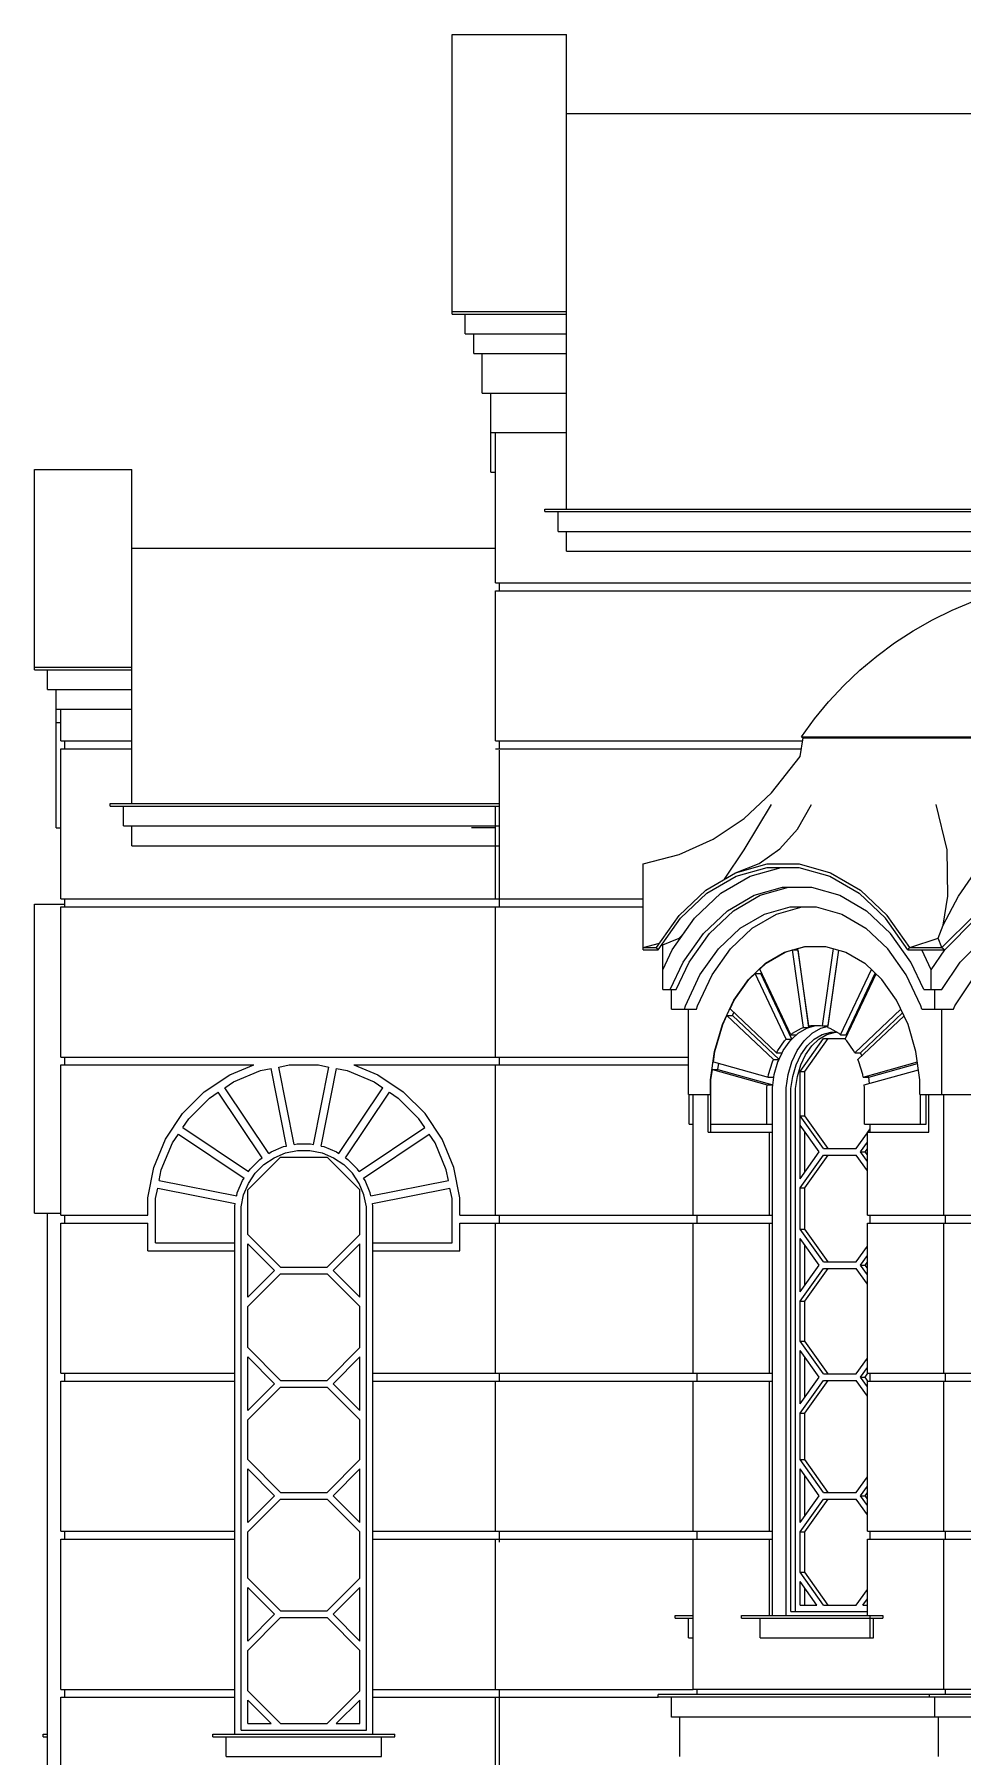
# Model space of a CAD drawing. Header units: millimetres. Extents: x -4890 to 184123, y 36 to 148549.
# Drawn here: x 74060 to 81105, y 115669 to 128741 of the extents above; entities that cross this region are included whole.
import ezdxf

# ---------------------------------------------------------------- set-up
doc = ezdxf.new("R2010")
doc.units = ezdxf.units.MM
doc.layers.add('Wall_Satelit', color=253, linetype='Continuous', lineweight=5)

msp = doc.modelspace()

# ---------------------------------------------------------------- linework, layer by layer
at = {"layer": 'Wall_Satelit'}
for p, q in [((77229.7, 126639), (77229.7, 128741.4)), ((77229.7, 128741.4), (78099.7, 128741.4)), ((78099.7, 126639), (78099.7, 128741.4)), ((78099.7, 128141.4), (83489.7, 128141.4)), ((77229.7, 126619), (77229.7, 126639)), ((77229.7, 126639), (78099.7, 126639)), ((77229.7, 126619), (78099.7, 126619)), ((77329.7, 126469), (77329.7, 126619)), ((78099.7, 126619), (78099.7, 126639)), ((78099.7, 126469), (78099.7, 126619)), ((77329.7, 126469), (78099.7, 126469)), ((77394.7, 126319), (77394.7, 126469)), ((78099.7, 126319), (78099.7, 126469)), ((77394.7, 126319), (78099.7, 126319)), ((77459.7, 126019), (77459.7, 126319)), ((78099.7, 126019), (78099.7, 126319)), ((77459.7, 126019), (78099.7, 126019)), ((77524.7, 125719), (77524.7, 126019)), ((78099.7, 125719), (78099.7, 126019)), ((77524.7, 125699.3), (77524.7, 125719)), ((77524.7, 125699.3), (77524.7, 125719)), ((77524.7, 125719), (78099.7, 125719)), ((77524.7, 125689.4), (77524.7, 125699.3)), ((77524.7, 125631.5), (77524.7, 125689.4)), ((77524.7, 125576.9), (77524.7, 125631.5)), ((77559.7, 124579), (77559.7, 125719)), ((78099.7, 125139), (78099.7, 125719)), ((77524.7, 125527.7), (77524.7, 125576.9)), ((77524.7, 125486), (77524.7, 125527.7)), ((74059.7, 125327.7), (74059.7, 125439)), ((74059.7, 125439), (74799.7, 125439)), ((74799.7, 125327.7), (74799.7, 125439)), ((77524.7, 125453.1), (77524.7, 125486)), ((77524.7, 125430.5), (77524.7, 125453.1)), ((77524.7, 125419), (77524.7, 125430.5)), ((77524.7, 125419), (77559.7, 125419)), ((74059.7, 125109.3), (74059.7, 125327.7)), ((74799.7, 125109.3), (74799.7, 125327.7)), ((74059.7, 124792.2), (74059.7, 125109.3)), ((74799.7, 124792.2), (74799.7, 125109.3)), ((77934.7, 125119), (77934.7, 125139)), ((77934.7, 125139), (82115.7, 125139)), ((77934.7, 125119), (82111.7, 125119)), ((78034.7, 124969), (78034.7, 125119)), ((78034.7, 124969), (82149.3, 124969)), ((78099.7, 124819), (78099.7, 124969)), ((74059.7, 124388.7), (74059.7, 124792.2)), ((74799.7, 124841.4), (77559.7, 124841.4)), ((74799.7, 124388.7), (74799.7, 124792.2)), ((78099.7, 124819), (82197.1, 124819)), ((77559.7, 124579), (81707.5, 124579)), ((77559.7, 123379), (77559.7, 124519)), ((77559.7, 124519), (81437.9, 124519)), ((77589.7, 124516.8), (77589.7, 124579)), ((77589.7, 124516.8), (77589.7, 124519)), ((77589.7, 124515.2), (77589.7, 124516.3)), ((74059.7, 123939), (74059.7, 124388.7)), ((74799.7, 123939), (74799.7, 124388.7)), ((80876.3, 124297.9), (81027.3, 124372)), ((81027.3, 124372), (81182.5, 124436.7)), ((80589.2, 124123), (80730.1, 124214.8)), ((80730.1, 124214.8), (80876.3, 124297.9)), ((80454.1, 124022.7), (80589.2, 124123)), ((74059.7, 123919), (74059.7, 123939)), ((74059.7, 123939), (74799.7, 123939)), ((74799.7, 123919), (74799.7, 123939)), ((80325.4, 123914.5), (80454.1, 124022.7)), ((74059.7, 123919), (74799.7, 123919)), ((74159.7, 123919), (74159.7, 123921.7)), ((74159.7, 123769), (74159.7, 123919)), ((74799.7, 123769), (74799.7, 123919)), ((80088.8, 123675.6), (80203.5, 123798.6)), ((80203.5, 123798.6), (80325.4, 123914.5)), ((74159.7, 123769), (74799.7, 123769)), ((74224.7, 123619), (74224.7, 123769)), ((74799.7, 123619), (74799.7, 123769)), ((79981.8, 123545.8), (80088.8, 123675.6)), ((74224.7, 123586), (74224.7, 123619)), ((74224.7, 123619), (74799.7, 123619)), ((74224.7, 123553.1), (74224.7, 123586)), ((74224.7, 123530.5), (74224.7, 123553.1)), ((74259.7, 123379), (74259.7, 123619)), ((74799.7, 123379), (74799.7, 123619)), ((79883, 123409.7), (79981.8, 123545.8)), ((74224.7, 123519), (74224.7, 123530.5)), ((74224.7, 122989.4), (74224.7, 123519)), ((74224.7, 123519), (74259.7, 123519)), ((79883, 123409.7), (79895.5, 123401.1)), ((79883, 123409.7), (79906.3, 123409.7)), ((79906.3, 123409.7), (79952.9, 123409.7)), ((79952.9, 123409.7), (80022.1, 123409.7)), ((80022.1, 123409.7), (80113.3, 123409.7)), ((80113.3, 123409.7), (80225.7, 123409.7)), ((80225.7, 123409.7), (80358.2, 123409.7)), ((80358.2, 123409.7), (80509.4, 123409.7)), ((80509.4, 123409.7), (80678, 123409.7)), ((80678, 123409.7), (80862.3, 123409.7)), ((80862.3, 123409.7), (81060.6, 123409.7)), ((81060.6, 123409.7), (81270.9, 123409.7)), ((74259.7, 123379), (74799.7, 123379)), ((74259.7, 122179), (74259.7, 123319)), ((74259.7, 123319), (74799.7, 123319)), ((74289.7, 123319), (74289.7, 123379)), ((74799.7, 122905.6), (74799.7, 123379)), ((74799.7, 123319), (74799.7, 123379)), ((74799.7, 122905.6), (74799.7, 123319)), ((77559.7, 123379), (79891.9, 123379)), ((77559.7, 123319), (79882.2, 123319)), ((77589.7, 123319), (77589.7, 123379)), ((77589.7, 123316.1), (77589.7, 123317.5)), ((77589.7, 122182.2), (77589.7, 123307.9)), ((79872.6, 123260.1), (79895.5, 123401.1)), ((79895.5, 123401.1), (79918.7, 123401.1)), ((79918.7, 123401.1), (79965, 123401.1)), ((79965, 123401.1), (80033.8, 123401.1)), ((80033.8, 123401.1), (80124.6, 123401.1)), ((80124.6, 123401.1), (80236.4, 123401.1)), ((80236.4, 123401.1), (80368.2, 123401.1)), ((80368.2, 123401.1), (80518.7, 123401.1)), ((80518.7, 123401.1), (80686.4, 123401.1)), ((80686.4, 123401.1), (80869.8, 123401.1)), ((80869.8, 123401.1), (81067, 123401.1)), ((81067, 123401.1), (81276.2, 123401.1)), ((79654, 122983.4), (79872.6, 123260.1)), ((79654, 122983.4), (79872.6, 123260.1)), ((74224.7, 122931.5), (74224.7, 122989.4)), ((74224.7, 122876.9), (74224.7, 122931.5)), ((74634.7, 122883.2), (74634.7, 122903.2)), ((74634.7, 122903.2), (77589.7, 122903.2)), ((74634.7, 122883.2), (77589.7, 122883.2)), ((74734.7, 122733.2), (74734.7, 122883.2)), ((74799.7, 122903.2), (74799.7, 122905.6)), ((77559.7, 122733.2), (77559.7, 122883.2)), ((79447.2, 122790.1), (79654, 122983.4)), ((79447.2, 122551.6), (79654, 122895.4)), ((79853.3, 122709.6), (79959.6, 122895.4)), ((80987.7, 122551.6), (80904, 122895.4)), ((74224.7, 122827.7), (74224.7, 122876.9)), ((74224.7, 122786), (74224.7, 122827.7)), ((74224.7, 122753.1), (74224.7, 122786)), ((74224.7, 122730.5), (74224.7, 122753.1)), ((79211.5, 122633.4), (79447.2, 122790.1)), ((74224.7, 122719), (74224.7, 122730.5)), ((74224.7, 122719), (74259.7, 122719)), ((74734.7, 122733.2), (77589.7, 122733.2)), ((74799.7, 122583.2), (74799.7, 122733.2)), ((77376.9, 122721.7), (77559.7, 122721.7)), ((77559.7, 122583.2), (77559.7, 122733.2)), ((78953.4, 122517.4), (79211.5, 122633.4)), ((79718.9, 122558.9), (79853.3, 122709.6)), ((74799.7, 122583.2), (77589.7, 122583.2)), ((77559.7, 122179), (77559.7, 122583.2)), ((78679.7, 122445.3), (78953.4, 122517.4)), ((79297.7, 122328.8), (79447.2, 122551.6)), ((79560.3, 122447.3), (79718.9, 122558.9)), ((80993.2, 122200.4), (80987.7, 122551.6)), ((81073.4, 122200.4), (81316.8, 122551.6)), ((78679.7, 122378), (78679.7, 122445.3)), ((78679.7, 122246), (78679.7, 122378)), ((79156.3, 122246), (79381.6, 122378)), ((79381.6, 122378), (79560.3, 122447.3)), ((79381.6, 122378), (79620.9, 122445.3)), ((79387.1, 122352.6), (79622.7, 122419)), ((79493.1, 122352.6), (79728.8, 122419)), ((79620.9, 122445.3), (79742.9, 122445.3)), ((79622.7, 122419), (79742.9, 122419)), ((79742.9, 122445.3), (79864.8, 122445.3)), ((79742.9, 122419), (79863, 122419)), ((79863, 122419), (80098.7, 122352.6)), ((79864.8, 122445.3), (80104.1, 122378)), ((80104.1, 122378), (80329.5, 122246)), ((78679.7, 122054.3), (78679.7, 122246)), ((78953.4, 122054.3), (79156.3, 122246)), ((79165.1, 122222.6), (79387.1, 122352.6)), ((79271.2, 122222.6), (79493.1, 122352.6)), ((79524.1, 122208.4), (79739.3, 122269)), ((79570.1, 122208.4), (79785.2, 122269)), ((79739.3, 122269), (79958.6, 122269)), ((79958.6, 122269), (80173.8, 122208.4)), ((80098.7, 122352.6), (80320.6, 122222.6)), ((80329.5, 122246), (80532.3, 122054.3)), ((74059.7, 122083.5), (74059.7, 122139)), ((74059.7, 122139), (74289.7, 122139)), ((74259.7, 122179), (77559.7, 122179)), ((74259.7, 120979), (74259.7, 122119)), ((74259.7, 122119), (77559.7, 122119)), ((74289.7, 122119), (74289.7, 122179)), ((77559.7, 122179), (78679.7, 122179)), ((77559.7, 120979), (77559.7, 122119)), ((77559.7, 122119), (78679.7, 122119)), ((77589.7, 122119), (77589.7, 122179)), ((78965.3, 122033.8), (79165.1, 122222.6)), ((79071.4, 122033.8), (79271.2, 122222.6)), ((79321.4, 122089.7), (79524.1, 122208.4)), ((79367.4, 122089.7), (79570.1, 122208.4)), ((79601, 122064.2), (79795.7, 122119)), ((79692.9, 122064.2), (79887.6, 122119)), ((79795.7, 122119), (79994.1, 122119)), ((79994.1, 122119), (80188.8, 122064.2)), ((80173.8, 122208.4), (80376.5, 122089.7)), ((80320.6, 122222.6), (80520.4, 122033.8)), ((80957.7, 121979.4), (80993.2, 122200.4)), ((80957.7, 121979.4), (81073.4, 122200.4)), ((74059.7, 121974.6), (74059.7, 122083.5)), ((74059.7, 121816.4), (74059.7, 121974.6)), ((78679.7, 121810.4), (78679.7, 122054.3)), ((78781, 121810.4), (78953.4, 122054.3)), ((78795.4, 121793.6), (78965.3, 122033.8)), ((78901.5, 121793.6), (79071.4, 122033.8)), ((79139, 121917.3), (79321.4, 122089.7)), ((79185, 121917.3), (79367.4, 122089.7)), ((79417.6, 121956.8), (79601, 122064.2)), ((79509.5, 121956.8), (79692.9, 122064.2)), ((80188.8, 122064.2), (80372.2, 121956.8)), ((80376.5, 122089.7), (80558.9, 121917.3)), ((80690.3, 121793.6), (80520.4, 122033.8)), ((80704.8, 121810.4), (80532.3, 122054.3)), ((80919.4, 121882.5), (80957.7, 121979.4)), ((80949.3, 121810.4), (81193.3, 122054.3)), ((80969.8, 121793.6), (81210, 122033.8)), ((78679.7, 121810.4), (78804.1, 121843.1)), ((78818.4, 121826), (78953.4, 121882.5)), ((78953.4, 121882.5), (78996, 121927.2)), ((78983.9, 121698), (79139, 121917.3)), ((79029.8, 121698), (79185, 121917.3)), ((79252.6, 121800.8), (79417.6, 121956.8)), ((79344.5, 121800.8), (79509.5, 121956.8)), ((80372.2, 121956.8), (80537.2, 121800.8)), ((80714, 121698), (80558.9, 121917.3)), ((80704.8, 121810.4), (80919.4, 121882.5)), ((80949.3, 121810.4), (80919.4, 121882.5)), ((81086.3, 121698), (81305.7, 121917.3)), ((74059.7, 121615.1), (74059.7, 121816.4)), ((78679.7, 121810.4), (78781, 121810.4)), ((78679.7, 121793.6), (78679.7, 121810.4)), ((78679.7, 121793.6), (78795.4, 121793.6)), ((78795.4, 121793.6), (78781, 121810.4)), ((78829.7, 121793.6), (78829.7, 121830.7)), ((78829.7, 121641.6), (78901.5, 121793.6)), ((78829.7, 121641.6), (78829.7, 121793.6)), ((79112.2, 121602.3), (79252.6, 121800.8)), ((79204.1, 121602.3), (79344.5, 121800.8)), ((79610, 121690.9), (79754.8, 121775.7)), ((79613.6, 121690.9), (79758.3, 121775.7)), ((79754.8, 121775.7), (79908.5, 121819)), ((79758.3, 121775.7), (79814.4, 121791.5)), ((79897.1, 121203), (79814.4, 121791.5)), ((79814.4, 121791.5), (79856.8, 121791.5)), ((79856, 121803.2), (79912, 121819)), ((79938.7, 121214.7), (79856, 121803.2)), ((79939.6, 121203), (79856.8, 121791.5)), ((79908.5, 121819), (80065.2, 121819)), ((80042, 121214.7), (80124.6, 121802.2)), ((80065.2, 121819), (80218.9, 121775.7)), ((80083.6, 121203), (80166.2, 121790.5)), ((80084.4, 121214.7), (80165.4, 121790.7)), ((80218.9, 121775.7), (80363.6, 121690.9)), ((80677.6, 121602.3), (80537.2, 121800.8)), ((80690.3, 121793.6), (80704.8, 121810.4)), ((80690.3, 121793.6), (80969.8, 121793.6)), ((80704.8, 121810.4), (80949.3, 121810.4)), ((80868.2, 121641.6), (80796.4, 121793.6)), ((80868.2, 121641.6), (80969.8, 121793.6)), ((80949.3, 121810.4), (80969.8, 121793.6)), ((74059.7, 121378.4), (74059.7, 121615.1)), ((78829.7, 121491.6), (78829.7, 121641.6)), ((78886.4, 121491.6), (78983.9, 121698)), ((78932.3, 121491.6), (79029.8, 121698)), ((79002, 121368.9), (79112.2, 121602.3)), ((79093.9, 121368.9), (79204.1, 121602.3)), ((79479.7, 121567.8), (79610, 121690.9)), ((79483.3, 121567.8), (79530.8, 121612.7)), ((79766.5, 121113.8), (79530.8, 121612.7)), ((79530.8, 121612.7), (79573.2, 121612.7)), ((79566, 121646), (79613.6, 121690.9)), ((79801.8, 121147.1), (79566, 121646)), ((79573.2, 121612.7), (79579.1, 121618.3)), ((79808.9, 121113.8), (79573.2, 121612.7)), ((80179, 121147.1), (80413.6, 121643.7)), ((80214.2, 121113.8), (80448.9, 121610.4)), ((80221.4, 121147.1), (80442.9, 121616)), ((80363.6, 121690.9), (80493.9, 121567.8)), ((80787.8, 121368.9), (80677.6, 121602.3)), ((80811.5, 121491.6), (80714, 121698)), ((80868.2, 121491.6), (80868.2, 121641.6)), ((80948.4, 121491.6), (81086.3, 121698)), ((81046.9, 121368.9), (81202.8, 121602.3)), ((78829.7, 121491.6), (78886.4, 121491.6)), ((78886.4, 121491.6), (78932.3, 121491.6)), ((78894.7, 121341.6), (78894.7, 121491.6)), ((79368.9, 121411.1), (79479.7, 121567.8)), ((79372.5, 121411.1), (79483.3, 121567.8)), ((80604.7, 121411.1), (80493.9, 121567.8)), ((80811.5, 121491.6), (80868.2, 121491.6)), ((80868.2, 121491.6), (80948.4, 121491.6)), ((80895.1, 121341.6), (80895.1, 121491.6)), ((74059.7, 121239), (74059.7, 121378.4)), ((78894.7, 121341.6), (78993.9, 121341.6)), ((78993.9, 121341.6), (79002, 121368.9)), ((78993.9, 121341.6), (79085.9, 121341.6)), ((79024.7, 120694), (79024.7, 121341.6)), ((79085.9, 121341.6), (79093.9, 121368.9)), ((79281.9, 121226.8), (79368.9, 121411.1)), ((79340.7, 121343.9), (79372.5, 121411.1)), ((79340.7, 121343.9), (79693.5, 121010.6)), ((79359.6, 121294), (79370, 121316.2)), ((80287.2, 121010.6), (80637.6, 121341.6)), ((80329.7, 121010.6), (80650.7, 121313.9)), ((80691.8, 121226.8), (80604.7, 121411.1)), ((80795.9, 121341.6), (80787.8, 121368.9)), ((80795.9, 121341.6), (80895.1, 121341.6)), ((80895.1, 121341.6), (81035.5, 121341.6)), ((80949, 120694), (80949, 121341.6)), ((81035.5, 121341.6), (81046.9, 121368.9)), ((74059.7, 121183.5), (74059.7, 121239)), ((74059.7, 121074.6), (74059.7, 121183.5)), ((79221.9, 121022.1), (79281.9, 121226.8)), ((79225.4, 121022.1), (79285.4, 121226.8)), ((79285.4, 121226.8), (79317.1, 121294)), ((79317.1, 121294), (79669.9, 120960.7)), ((79317.1, 121294), (79359.6, 121294)), ((79359.6, 121294), (79712.3, 120960.7)), ((79814.5, 121159.2), (79882.1, 121198.8)), ((79856.9, 121159.2), (79924.5, 121198.8)), ((79882.1, 121198.8), (79897.1, 121203)), ((79897.1, 121203), (79939.6, 121203)), ((79924.5, 121198.8), (79939.5, 121203)), ((79924.5, 121198.8), (79939.6, 121203)), ((79938.7, 121214.7), (79953.8, 121219)), ((79938.7, 121214.7), (79981.2, 121214.7)), ((79939.6, 121203), (79981.1, 121214.7)), ((79953.8, 121219), (80026.9, 121219)), ((79963, 121159.2), (80030.6, 121198.8)), ((79981.2, 121214.7), (79996.2, 121219)), ((80026.9, 121219), (80042, 121214.7)), ((80030.6, 121198.8), (80085.2, 121214.1)), ((80042, 121214.7), (80084.4, 121214.7)), ((80083.6, 121203), (80098.6, 121198.8)), ((80098.6, 121198.8), (80166.2, 121159.2)), ((80310.8, 120960.7), (80661.1, 121291.7)), ((80751.8, 121022.1), (80691.8, 121226.8)), ((74059.7, 120916.4), (74059.7, 121074.6)), ((79702, 121028.6), (79753.7, 121101.7)), ((79744.4, 121028.6), (79796.1, 121101.7)), ((79753.7, 121101.7), (79766.5, 121113.8)), ((79766.5, 121113.8), (79808.9, 121113.8)), ((79796.1, 121101.7), (79808.9, 121113.8)), ((79796.1, 121101.7), (79808.9, 121113.8)), ((79801.8, 121147.1), (79814.5, 121159.2)), ((79801.8, 121147.1), (79844.2, 121147.1)), ((79808.9, 121113.8), (79856.9, 121159.2)), ((79844.2, 121147.1), (79856.9, 121159.2)), ((79850.5, 121028.6), (79902.2, 121101.7)), ((79873.7, 120870), (80049.7, 121119)), ((79878, 120996.7), (79924.7, 121062.9)), ((79902.2, 121101.7), (79963, 121159.2)), ((79909, 120870), (80085.1, 121119)), ((79913.3, 120996.7), (79960.1, 121062.9)), ((79924.7, 121062.9), (79979.8, 121114.9)), ((79960.1, 121062.9), (80015.1, 121114.9)), ((79979.8, 121114.9), (80040.9, 121150.7)), ((80015.1, 121114.9), (80076.2, 121150.7)), ((80040.9, 121150.7), (80105.8, 121169)), ((80049.7, 121119), (80216.7, 121119)), ((80076.2, 121150.7), (80141.1, 121169)), ((80105.8, 121169), (80149.6, 121169)), ((80166.2, 121159.2), (80179, 121147.1)), ((80179, 121147.1), (80221.4, 121147.1)), ((80214.2, 121113.8), (80227, 121101.7)), ((80221.4, 121147.1), (80227.3, 121141.5)), ((80278.7, 121028.6), (80227, 121101.7)), ((74259.7, 120979), (77559.7, 120979)), ((74289.7, 120919), (74289.7, 120979)), ((77559.7, 120979), (79024.7, 120979)), ((77589.7, 120919), (77589.7, 120979)), ((79191.3, 120804.7), (79221.9, 121022.1)), ((79214.3, 120942.8), (79225.4, 121022.1)), ((79214.3, 120942.8), (79630.4, 120825.8)), ((79248.4, 120884), (79255.1, 120931.4)), ((79633.4, 120847.1), (79661.4, 120942.6)), ((79661.4, 120942.6), (79669.9, 120960.7)), ((79669.9, 120960.7), (79712.3, 120960.7)), ((79675.8, 120847.1), (79703.8, 120942.6)), ((79693.5, 121010.6), (79702, 121028.6)), ((79693.5, 121010.6), (79735.9, 121010.6)), ((79703.8, 120942.6), (79735.9, 121010.6)), ((79703.8, 120942.6), (79712.3, 120960.7)), ((79735.9, 121010.6), (79744.4, 121028.6)), ((79735.9, 121010.6), (79744.4, 121028.6)), ((79781.9, 120847.1), (79809.9, 120942.6)), ((79809.9, 120942.6), (79850.5, 121028.6)), ((79841.2, 120918.9), (79878, 120996.7)), ((79876.6, 120918.9), (79913.3, 120996.7)), ((80287.2, 121010.6), (80278.7, 121028.6)), ((80287.2, 121010.6), (80329.7, 121010.6)), ((80319.3, 120942.6), (80310.8, 120960.7)), ((80347.3, 120847.1), (80319.3, 120942.6)), ((80340.1, 120988.4), (80329.7, 121010.6)), ((80350.3, 120825.8), (80763, 120941.9)), ((80392.7, 120825.8), (80764.6, 120930.4)), ((80782.3, 120804.7), (80751.8, 121022.1)), ((74059.7, 120715.1), (74059.7, 120916.4)), ((74259.7, 119779), (74259.7, 120919)), ((74259.7, 120919), (75724.1, 120919)), ((75349.3, 120714.4), (75543.4, 120844.1)), ((75504.6, 120746.1), (75571.8, 120790.9)), ((75543.4, 120844.1), (75724.1, 120919)), ((75571.8, 120790.9), (75776.5, 120875.7)), ((75776.5, 120875.7), (75855.8, 120891.6)), ((75972.8, 120303.1), (75855.8, 120891.6)), ((75914.6, 120903.2), (75993.9, 120919)), ((76031.7, 120314.7), (75914.6, 120903.2)), ((75993.9, 120919), (76215.5, 120919)), ((76177.7, 120314.7), (76294.7, 120903.2)), ((76215.5, 120919), (76294.7, 120903.2)), ((76236.5, 120303.1), (76353.6, 120891.6)), ((76353.6, 120891.6), (76432.8, 120875.7)), ((76432.8, 120875.7), (76637.6, 120790.9)), ((76485.2, 120919), (77559.7, 120919)), ((76485.2, 120919), (76666, 120844.1)), ((76637.6, 120790.9), (76704.7, 120746.1)), ((76666, 120844.1), (76860.1, 120714.4)), ((77559.7, 119779), (77559.7, 120919)), ((77559.7, 120919), (79024.7, 120919)), ((79191.3, 120694), (79191.3, 120804.7)), ((79194.9, 120804.7), (79206, 120884)), ((79194.9, 120469), (79194.9, 120804.7)), ((79206, 120884), (79622.1, 120767)), ((79206, 120884), (79248.4, 120884)), ((79248.4, 120884), (79664.6, 120767)), ((79630.4, 120825.8), (79633.4, 120847.1)), ((79630.4, 120825.8), (79672.8, 120825.8)), ((79661.6, 120745.6), (79675.8, 120847.1)), ((79672.8, 120825.8), (79675.8, 120847.1)), ((79767.6, 120745.6), (79781.9, 120847.1)), ((79803, 120740.7), (79815.9, 120832.5)), ((79815.9, 120832.5), (79841.2, 120918.9)), ((79838.3, 120740.7), (79851.2, 120832.5)), ((79851.2, 120832.5), (79876.6, 120918.9)), ((79873.7, 120532.9), (79873.7, 120870)), ((79873.7, 120870), (79909, 120870)), ((79909, 120532.9), (79909, 120870)), ((80350.3, 120825.8), (80347.3, 120847.1)), ((80350.3, 120825.8), (80392.7, 120825.8)), ((80358.6, 120767), (80771.3, 120883)), ((80392.7, 120825.8), (80391.3, 120836.3)), ((80399.4, 120778.4), (80392.7, 120825.8)), ((80782.3, 120694), (80782.3, 120804.7)), ((74059.7, 120478.4), (74059.7, 120715.1)), ((75184.2, 120549.4), (75349.3, 120714.4)), ((75230.8, 120511.1), (75387.5, 120667.9)), ((75387.5, 120667.9), (75454.7, 120712.7)), ((75788.1, 120213.9), (75454.7, 120712.7)), ((75837.9, 120247.2), (75504.6, 120746.1)), ((76371.4, 120247.2), (76704.7, 120746.1)), ((76421.3, 120213.9), (76754.6, 120712.7)), ((76754.6, 120712.7), (76821.8, 120667.9)), ((76978.5, 120511.1), (76821.8, 120667.9)), ((77025.1, 120549.4), (76860.1, 120714.4)), ((79024.7, 120694), (79191.3, 120694)), ((79029.7, 120469), (79029.7, 120694)), ((79059.7, 119779), (79059.7, 120694)), ((79173.7, 120409), (79173.7, 120694)), ((79191.3, 120694), (79194.9, 120694)), ((79619.1, 120745.6), (79622.1, 120767)), ((79619.1, 120469), (79619.1, 120745.6)), ((79622.1, 120767), (79664.6, 120767)), ((79661.6, 120745.6), (79664.6, 120767)), ((79661.6, 116739), (79661.6, 120745.6)), ((79767.6, 116739), (79767.6, 120745.6)), ((79803, 116769), (79803, 120740.7)), ((79838.3, 116769), (79838.3, 120740.7)), ((80361.6, 120745.6), (80358.6, 120767)), ((80361.6, 120469), (80361.6, 120745.6)), ((80782.3, 120694), (80949, 120694)), ((80785.9, 120469), (80785.9, 120694)), ((80828.3, 120469), (80828.3, 120694)), ((80849.5, 120409), (80849.5, 120694)), ((80949, 120694), (81184.7, 120694)), ((80963.5, 119779), (80963.5, 120694)), ((75054.5, 120355.3), (75184.2, 120549.4)), ((77154.8, 120355.3), (77025.1, 120549.4)), ((79873.7, 120532.9), (79909, 120532.9)), ((79873.7, 120462.2), (79873.7, 120532.9)), ((80049.7, 120284), (79873.7, 120532.9)), ((80085.1, 120284), (79909, 120532.9)), ((74059.7, 120215.5), (74059.7, 120478.4)), ((75185.9, 120443.9), (75230.8, 120511.1)), ((75185.9, 120443.9), (75684.8, 120110.6)), ((76524.5, 120110.6), (77023.4, 120443.9)), ((77023.4, 120443.9), (76978.5, 120511.1)), ((79029.7, 120469), (79059.7, 120469)), ((79173.7, 120409), (79640.3, 120409)), ((79194.9, 120469), (79619.1, 120469)), ((79194.9, 120409), (79194.9, 120469)), ((79619.1, 120469), (79661.6, 120469)), ((79640.3, 120409), (79661.6, 120409)), ((79640.3, 119779), (79640.3, 120409)), ((80017.4, 120259), (79873.7, 120462.2)), ((79873.7, 120055.7), (79873.7, 120462.2)), ((79909, 120105.7), (79909, 120412.2)), ((80298.7, 120284), (80382.8, 120402.9)), ((80361.6, 120469), (80785.9, 120469)), ((80382.8, 120409), (80849.5, 120409)), ((80382.8, 119779), (80382.8, 120409)), ((80387.1, 120409), (80404, 120432.9)), ((80404, 120409), (80404, 120469)), ((80785.9, 120469), (80828.3, 120469)), ((74965.2, 120139.6), (75054.5, 120355.3)), ((75022.9, 120122.1), (75107.7, 120326.9)), ((75107.7, 120326.9), (75152.6, 120394.1)), ((75152.6, 120394.1), (75651.5, 120060.7)), ((75856, 120259.2), (75951.5, 120298.8)), ((75951.5, 120298.8), (75972.8, 120303.1)), ((75966.1, 120250.7), (76057.9, 120269)), ((76031.7, 120314.7), (76053, 120319)), ((76053, 120319), (76156.4, 120319)), ((76057.9, 120269), (76151.5, 120269)), ((76151.5, 120269), (76243.2, 120250.7)), ((76156.4, 120319), (76177.7, 120314.7)), ((76236.5, 120303.1), (76257.8, 120298.8)), ((76257.8, 120298.8), (76353.4, 120259.2)), ((76557.9, 120060.7), (77056.7, 120394.1)), ((77101.6, 120326.9), (77056.7, 120394.1)), ((77186.4, 120122.1), (77101.6, 120326.9)), ((77244.1, 120139.6), (77154.8, 120355.3)), ((80049.7, 120284), (80298.7, 120284)), ((80331, 120259), (80382.8, 120332.2)), ((80366.4, 120259), (80382.8, 120282.2)), ((74059.7, 119936.3), (74059.7, 120215.5)), ((74919.7, 119910.7), (74965.2, 120139.6)), ((75679.7, 119970.1), (75928.6, 120219)), ((75696.9, 120128.7), (75770, 120201.8)), ((75735.7, 120096.8), (75801.9, 120162.9)), ((75770, 120201.8), (75788.1, 120213.9)), ((75801.9, 120162.9), (75879.7, 120214.9)), ((75837.9, 120247.2), (75856, 120259.2)), ((75879.7, 120214.9), (75966.1, 120250.7)), ((75928.6, 120219), (76280.7, 120219)), ((76243.2, 120250.7), (76329.7, 120214.9)), ((76280.7, 120219), (76529.7, 119970.1)), ((76329.7, 120214.9), (76407.5, 120162.9)), ((76353.4, 120259.2), (76371.4, 120247.2)), ((76407.5, 120162.9), (76473.6, 120096.8)), ((76421.3, 120213.9), (76439.3, 120201.8)), ((76512.5, 120128.7), (76439.3, 120201.8)), ((77289.7, 119910.7), (77244.1, 120139.6)), ((79873.7, 120055.7), (80017.4, 120259)), ((79873.7, 119985), (80049.7, 120234)), ((79909, 119985), (80085.1, 120234)), ((80049.7, 120234), (80298.7, 120234)), ((80382.8, 120115), (80298.7, 120234)), ((80331, 120259), (80366.4, 120259)), ((80382.8, 120185.7), (80331, 120259)), ((80382.8, 120235.7), (80366.4, 120259)), ((75007.1, 120042.9), (75022.9, 120122.1)), ((75007.1, 120042.9), (75595.6, 119925.9)), ((75599.8, 119947.1), (75639.4, 120042.7)), ((75639.4, 120042.7), (75651.5, 120060.7)), ((75647.9, 119932.6), (75683.7, 120019)), ((75683.7, 120019), (75735.7, 120096.8)), ((75684.8, 120110.6), (75696.9, 120128.7)), ((76525.6, 120019), (76473.6, 120096.8)), ((76524.5, 120110.6), (76512.5, 120128.7)), ((76561.4, 119932.6), (76525.6, 120019)), ((76569.9, 120042.7), (76557.9, 120060.7)), ((76609.5, 119947.1), (76569.9, 120042.7)), ((76613.7, 119925.9), (77202.2, 120042.9)), ((77202.2, 120042.9), (77186.4, 120122.1)), ((74059.7, 119794), (74059.7, 119936.3)), ((74919.7, 119779), (74919.7, 119910.7)), ((74979.7, 119904.8), (74995.4, 119984.1)), ((74979.7, 119569), (74979.7, 119904.8)), ((74995.4, 119984.1), (75583.9, 119867)), ((75595.6, 119925.9), (75599.8, 119947.1)), ((75629.7, 119840.8), (75647.9, 119932.6)), ((75679.7, 119632.9), (75679.7, 119970.1)), ((76529.7, 119632.9), (76529.7, 119970.1)), ((76579.7, 119840.8), (76561.4, 119932.6)), ((76613.7, 119925.9), (76609.5, 119947.1)), ((76625.4, 119867), (77213.9, 119984.1)), ((77229.7, 119904.8), (77213.9, 119984.1)), ((77229.7, 119569), (77229.7, 119904.8)), ((77289.7, 119779), (77289.7, 119910.7)), ((79873.7, 119985), (79909, 119985)), ((79873.7, 119672.9), (79873.7, 119985)), ((79909, 119672.9), (79909, 119985)), ((74059.7, 119794), (74259.7, 119794)), ((74159.7, 108619), (74159.7, 119794)), ((74259.7, 119779), (74919.7, 119779)), ((74289.7, 119719), (74289.7, 119779)), ((75579.7, 119845.7), (75583.9, 119867)), ((75579.7, 119569), (75579.7, 119845.7)), ((75629.7, 115869), (75629.7, 119840.8)), ((76579.7, 115869), (76579.7, 119840.8)), ((76629.7, 119845.7), (76625.4, 119867)), ((76629.7, 119569), (76629.7, 119845.7)), ((77289.7, 119779), (77559.7, 119779)), ((77559.7, 119779), (79059.7, 119779)), ((77589.7, 119719), (77589.7, 119779)), ((79059.7, 119779), (79640.3, 119779)), ((79089.7, 119719), (79089.7, 119779)), ((79640.3, 119779), (79661.6, 119779)), ((80382.8, 119779), (80963.5, 119779)), ((80404, 119719), (80404, 119779)), ((80963.5, 119779), (81784.7, 119779)), ((80975.9, 119719), (80975.9, 119779)), ((74259.7, 118579), (74259.7, 119719)), ((74259.7, 119719), (74919.7, 119719)), ((74919.7, 119509), (74919.7, 119719)), ((75679.7, 119632.9), (75928.6, 119384)), ((76280.7, 119384), (76529.7, 119632.9)), ((77289.7, 119509), (77289.7, 119719)), ((77289.7, 119719), (77559.7, 119719)), ((77559.7, 118579), (77559.7, 119719)), ((77559.7, 119719), (79059.7, 119719)), ((79059.7, 119719), (79640.3, 119719)), ((79059.7, 118579), (79059.7, 119719)), ((79640.3, 119719), (79661.6, 119719)), ((79640.3, 118579), (79640.3, 119719)), ((80049.7, 119424), (79873.7, 119672.9)), ((79873.7, 119672.9), (79909, 119672.9)), ((80085.1, 119424), (79909, 119672.9)), ((80382.8, 118579), (80382.8, 119719)), ((80382.8, 119719), (80963.5, 119719)), ((80963.5, 119719), (81784.7, 119719)), ((80963.5, 118579), (80963.5, 119719)), ((74919.7, 119509), (75579.7, 119509)), ((74979.7, 119569), (75579.7, 119569)), ((75579.7, 119509), (75579.7, 119569)), ((75579.7, 118579), (75579.7, 119509)), ((75679.7, 119155.7), (75679.7, 119562.2)), ((75882.9, 119359), (75679.7, 119562.2)), ((76326.4, 119359), (76529.7, 119562.2)), ((76529.7, 119155.7), (76529.7, 119562.2)), ((76629.7, 119509), (76629.7, 119569)), ((76629.7, 119569), (77229.7, 119569)), ((76629.7, 118579), (76629.7, 119509)), ((76629.7, 119509), (77289.7, 119509)), ((80017.4, 119399), (79873.7, 119602.2)), ((79873.7, 119195.7), (79873.7, 119602.2)), ((79909, 119245.7), (79909, 119552.2)), ((80298.7, 119424), (80382.8, 119542.9)), ((75679.7, 119155.7), (75882.9, 119359)), ((75928.6, 119384), (76280.7, 119384)), ((76529.7, 119155.7), (76326.4, 119359)), ((79873.7, 119195.7), (80017.4, 119399)), ((79873.7, 119125), (80049.7, 119374)), ((79909, 119125), (80085.1, 119374)), ((80049.7, 119424), (80298.7, 119424)), ((80049.7, 119374), (80298.7, 119374)), ((80382.8, 119255), (80298.7, 119374)), ((80331, 119399), (80382.8, 119472.2)), ((80331, 119399), (80366.4, 119399)), ((80382.8, 119325.7), (80331, 119399)), ((80366.4, 119399), (80382.8, 119422.2)), ((80382.8, 119375.7), (80366.4, 119399)), ((75679.7, 119085.1), (75928.6, 119334)), ((75928.6, 119334), (76280.7, 119334)), ((76280.7, 119334), (76529.7, 119085.1)), ((79873.7, 119125), (79909, 119125)), ((79873.7, 118822.9), (79873.7, 119125)), ((79909, 118822.9), (79909, 119125)), ((75679.7, 118772.9), (75679.7, 119085.1)), ((76529.7, 118772.9), (76529.7, 119085.1)), ((75679.7, 118772.9), (75928.6, 118524)), ((75679.7, 118295.7), (75679.7, 118702.2)), ((75882.9, 118499), (75679.7, 118702.2)), ((76280.7, 118524), (76529.7, 118772.9)), ((76326.4, 118499), (76529.7, 118702.2)), ((76529.7, 118295.7), (76529.7, 118702.2)), ((79873.7, 118822.9), (79909, 118822.9)), ((80049.7, 118574), (79873.7, 118822.9)), ((80017.4, 118549), (79873.7, 118752.2)), ((79873.7, 118345.7), (79873.7, 118752.2)), ((80085.1, 118574), (79909, 118822.9)), ((79909, 118395.7), (79909, 118702.2)), ((74259.7, 118579), (75579.7, 118579)), ((74289.7, 118519), (74289.7, 118579)), ((75579.7, 118519), (75579.7, 118579)), ((76629.7, 118519), (76629.7, 118579)), ((76629.7, 118579), (77559.7, 118579)), ((77559.7, 118579), (79059.7, 118579)), ((77589.7, 118519), (77589.7, 118579)), ((79059.7, 118579), (79640.3, 118579)), ((79089.7, 118519), (79089.7, 118579)), ((79640.3, 118579), (79661.6, 118579)), ((80049.7, 118574), (80298.7, 118574)), ((80298.7, 118574), (80382.8, 118692.9)), ((80331, 118549), (80382.8, 118622.2)), ((80366.4, 118549), (80387.6, 118579)), ((80382.8, 118579), (80963.5, 118579)), ((80404, 118519), (80404, 118579)), ((80963.5, 118579), (81784.7, 118579)), ((80975.9, 118519), (80975.9, 118579)), ((74259.7, 117379), (74259.7, 118519)), ((74259.7, 118519), (75579.7, 118519)), ((75579.7, 117379), (75579.7, 118519)), ((75679.7, 118295.7), (75882.9, 118499)), ((75679.7, 118225.1), (75928.6, 118474)), ((75928.6, 118524), (76280.7, 118524)), ((75928.6, 118474), (76280.7, 118474)), ((76280.7, 118474), (76529.7, 118225.1)), ((76529.7, 118295.7), (76326.4, 118499)), ((76629.7, 117379), (76629.7, 118519)), ((76629.7, 118519), (77559.7, 118519)), ((77559.7, 117379), (77559.7, 118519)), ((77559.7, 118519), (79059.7, 118519)), ((79059.7, 118519), (79640.3, 118519)), ((79059.7, 117379), (79059.7, 118519)), ((79640.3, 117379), (79640.3, 118519)), ((79640.3, 118519), (79661.6, 118519)), ((79873.7, 118345.7), (80017.4, 118549)), ((79873.7, 118275), (80049.7, 118524)), ((79909, 118275), (80085.1, 118524)), ((80049.7, 118524), (80298.7, 118524)), ((80382.8, 118405), (80298.7, 118524)), ((80331, 118549), (80366.4, 118549)), ((80382.8, 118475.7), (80331, 118549)), ((80387.6, 118519), (80366.4, 118549)), ((80382.8, 117379), (80382.8, 118519)), ((80382.8, 118519), (80963.5, 118519)), ((80963.5, 118519), (81784.7, 118519)), ((80963.5, 117379), (80963.5, 118519)), ((75679.7, 117922.9), (75679.7, 118225.1)), ((76529.7, 117922.9), (76529.7, 118225.1)), ((79873.7, 117922.9), (79873.7, 118275)), ((79873.7, 118275), (79909, 118275)), ((79909, 117922.9), (79909, 118275)), ((75679.7, 117922.9), (75928.6, 117674)), ((76280.7, 117674), (76529.7, 117922.9)), ((80049.7, 117674), (79873.7, 117922.9)), ((79873.7, 117922.9), (79909, 117922.9)), ((80085.1, 117674), (79909, 117922.9)), ((75679.7, 117445.7), (75679.7, 117852.2)), ((75882.9, 117649), (75679.7, 117852.2)), ((76326.4, 117649), (76529.7, 117852.2)), ((76529.7, 117445.7), (76529.7, 117852.2)), ((79873.7, 117445.7), (79873.7, 117852.2)), ((80017.4, 117649), (79873.7, 117852.2)), ((79909, 117495.7), (79909, 117802.2)), ((80298.7, 117674), (80382.8, 117792.9)), ((75928.6, 117674), (76280.7, 117674)), ((80049.7, 117674), (80298.7, 117674)), ((80331, 117649), (80382.8, 117722.2)), ((80366.4, 117649), (80382.8, 117672.2)), ((75679.7, 117445.7), (75882.9, 117649)), ((75679.7, 117375.1), (75928.6, 117624)), ((75928.6, 117624), (76280.7, 117624)), ((76280.7, 117624), (76529.7, 117375.1)), ((76529.7, 117445.7), (76326.4, 117649)), ((79873.7, 117445.7), (80017.4, 117649)), ((79873.7, 117375), (80049.7, 117624)), ((79909, 117375), (80085.1, 117624)), ((80049.7, 117624), (80298.7, 117624)), ((80382.8, 117505), (80298.7, 117624)), ((80331, 117649), (80366.4, 117649)), ((80382.8, 117575.7), (80331, 117649)), ((80382.8, 117625.7), (80366.4, 117649)), ((74259.7, 117379), (75579.7, 117379)), ((74259.7, 116179), (74259.7, 117319)), ((74259.7, 117319), (75579.7, 117319)), ((74289.7, 117319), (74289.7, 117379)), ((75579.7, 117319), (75579.7, 117379)), ((75579.7, 116179), (75579.7, 117319)), ((75679.7, 117022.9), (75679.7, 117375.1)), ((76529.7, 117022.9), (76529.7, 117375.1)), ((76629.7, 117319), (76629.7, 117379)), ((76629.7, 117379), (77559.7, 117379)), ((76629.7, 116179), (76629.7, 117319)), ((76629.7, 117319), (77559.7, 117319)), ((77559.7, 117379), (79059.7, 117379)), ((77559.7, 116179), (77559.7, 117319)), ((77559.7, 117319), (79059.7, 117319)), ((77589.7, 117296.2), (77589.7, 117379)), ((77589.7, 117296.2), (77589.7, 117319)), ((79059.7, 117379), (79640.3, 117379)), ((79059.7, 117319), (79640.3, 117319)), ((79059.7, 116179), (79059.7, 117319)), ((79089.7, 117319), (79089.7, 117379)), ((79640.3, 117379), (79661.6, 117379)), ((79640.3, 117319), (79661.6, 117319)), ((79640.3, 116739), (79640.3, 117319)), ((79661.6, 116739), (79661.6, 117319)), ((79873.7, 117375), (79909, 117375)), ((79873.7, 117067.9), (79873.7, 117375)), ((79909, 117067.9), (79909, 117375)), ((80382.8, 117379), (80963.5, 117379)), ((80382.8, 116739), (80382.8, 117319)), ((80382.8, 117319), (80963.5, 117319)), ((80404, 117319), (80404, 117379)), ((80963.5, 117379), (81784.7, 117379)), ((80963.5, 117319), (81784.7, 117319)), ((80963.5, 116179), (80963.5, 117319)), ((80975.9, 117319), (80975.9, 117379)), ((75679.7, 117022.9), (75928.6, 116774)), ((76280.7, 116774), (76529.7, 117022.9)), ((79873.7, 117067.9), (79909, 117067.9)), ((80049.7, 116819), (79873.7, 117067.9)), ((80085.1, 116819), (79909, 117067.9)), ((75679.7, 116545.7), (75679.7, 116952.2)), ((75882.9, 116749), (75679.7, 116952.2)), ((76326.4, 116749), (76529.7, 116952.2)), ((76529.7, 116545.7), (76529.7, 116952.2)), ((79999.7, 116819), (79873.7, 116997.2)), ((79873.7, 116819), (79873.7, 116997.2)), ((79909, 116819), (79909, 116947.2)), ((80298.7, 116819), (80382.8, 116937.9)), ((75679.7, 116545.7), (75882.9, 116749)), ((75928.6, 116774), (76280.7, 116774)), ((76529.7, 116545.7), (76326.4, 116749)), ((78924.7, 116739), (79059.7, 116739)), ((78924.7, 116719), (78924.7, 116739)), ((79428.2, 116739), (80404, 116739)), ((79428.2, 116719), (79428.2, 116739)), ((79803, 116769), (80382.8, 116769)), ((79873.7, 116819), (79999.7, 116819)), ((80049.7, 116819), (80298.7, 116819)), ((80348.7, 116819), (80382.8, 116867.2)), ((80348.7, 116819), (80382.8, 116819)), ((80404, 116719), (80404, 116739)), ((80404, 116739), (80499.5, 116739)), ((80499.5, 116739), (80499.5, 116719)), ((75679.7, 116475.1), (75928.6, 116724)), ((75928.6, 116724), (76280.7, 116724)), ((76280.7, 116724), (76529.7, 116475.1)), ((78924.7, 116719), (79059.7, 116719)), ((79024.7, 116569), (79024.7, 116719)), ((79428.2, 116719), (80404, 116719)), ((79569.6, 116569), (79569.6, 116719)), ((80404, 116569), (80404, 116719)), ((80404, 116719), (80499.5, 116719)), ((80428.8, 116569), (80428.8, 116719)), ((79024.7, 116569), (79059.7, 116569)), ((79569.6, 116569), (80404, 116569)), ((80404, 116569), (80428.8, 116569)), ((75679.7, 116167.9), (75679.7, 116475.1)), ((76529.7, 116167.9), (76529.7, 116475.1)), ((74259.7, 116179), (75579.7, 116179)), ((74259.7, 114979), (74259.7, 116119)), ((74259.7, 116119), (75579.7, 116119)), ((74289.7, 116119), (74289.7, 116179)), ((75579.7, 116119), (75579.7, 116179)), ((75579.7, 115839), (75579.7, 116119)), ((75679.7, 116167.9), (75928.6, 115919)), ((75679.7, 115919), (75679.7, 116097.2)), ((75857.9, 115919), (75679.7, 116097.2)), ((76280.7, 115919), (76529.7, 116167.9)), ((76351.4, 115919), (76529.7, 116097.2)), ((76529.7, 115919), (76529.7, 116097.2)), ((76629.7, 116119), (76629.7, 116179)), ((76629.7, 116179), (77559.7, 116179)), ((76629.7, 115839), (76629.7, 116119)), ((76629.7, 116119), (77559.7, 116119)), ((77559.7, 116179), (79059.7, 116179)), ((77559.7, 114979), (77559.7, 116119)), ((77559.7, 116119), (78794.7, 116119)), ((77559.7, 116119), (78794.7, 116119)), ((77589.7, 116119), (77589.7, 116179)), ((77589.7, 115001.2), (77589.7, 116115.6)), ((80853.7, 116139), (78794.7, 116139)), ((78794.7, 116119), (78794.7, 116139)), ((80853.7, 116119), (78794.7, 116119)), ((78894.7, 115969), (78894.7, 116119)), ((80963.5, 116179), (79059.7, 116179)), ((79089.7, 116139), (79089.7, 116179)), ((80853.7, 116119), (80853.7, 116139)), ((83589.7, 116139), (80853.7, 116139)), ((83559.7, 116119), (80853.7, 116119)), ((80895.1, 115969), (80895.1, 116119)), ((83559.7, 116179), (80963.5, 116179)), ((80975.9, 116139), (80975.9, 116179)), ((80895.1, 115969), (78894.7, 115969)), ((78959.7, 115669), (78959.7, 115969)), ((83559.7, 115969), (80895.1, 115969)), ((80922.1, 115669), (80922.1, 115969)), ((74124.7, 115819), (74124.7, 115839)), ((74124.7, 115839), (74159.7, 115839)), ((75414.7, 115819), (75414.7, 115839)), ((75414.7, 115839), (76794.7, 115839)), ((75629.7, 115869), (76579.7, 115869)), ((75679.7, 115919), (75857.9, 115919)), ((75928.6, 115919), (76280.7, 115919)), ((76351.4, 115919), (76529.7, 115919)), ((76794.7, 115819), (76794.7, 115839)), ((74124.7, 115819), (74159.7, 115819)), ((75414.7, 115819), (76794.7, 115819)), ((75514.7, 115669), (75514.7, 115819)), ((76694.7, 115669), (76694.7, 115819)), ((75514.7, 115669), (76694.7, 115669))]:
    msp.add_line(p, q, dxfattribs=at)

doc.saveas('drawing.dxf')
